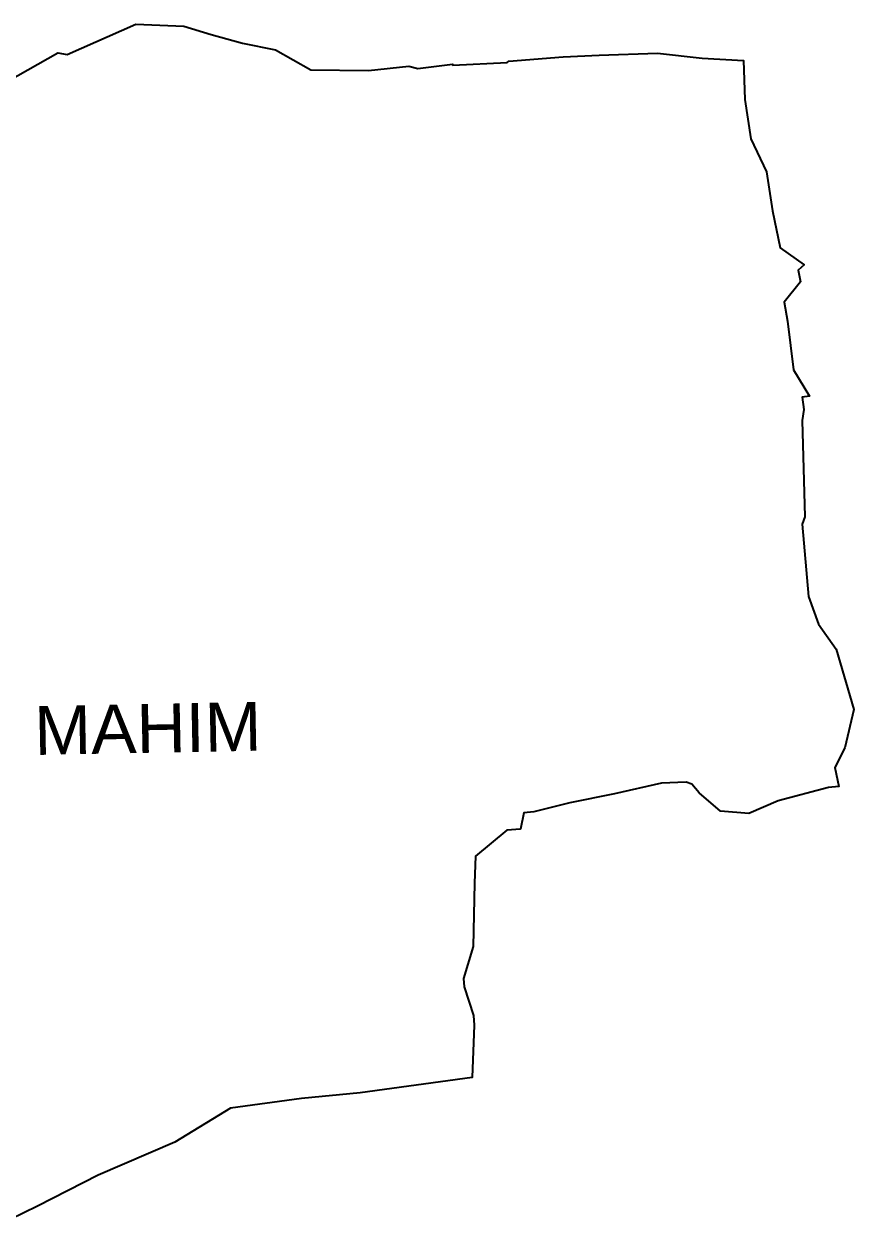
# Model space of a CAD drawing. Header units: metres. Extents: x 260026 to 267842, y 2171640 to 2178220.
# Drawn here: x 263582 to 267842, y 2172016 to 2178220 of the extents above; entities that cross this region are included whole.
import ezdxf

# ---------------------------------------------------------------- set-up
doc = ezdxf.new("R2010")
doc.units = ezdxf.units.M
doc.layers.add('village', color=3, linetype='Continuous')
doc.layers.add('VILLAGE NAME', color=250, linetype='Continuous')
doc.styles.get("Standard").update_dxf_attribs({"font": 'simplex.shx'})

msp = doc.modelspace()

# ---------------------------------------------------------------- linework, layer by layer
at = {"layer": 'village', "color": 3}
msp.add_polyline3d([(263392.9, 2177869.7, 0), (263754.9, 2178073.5, 0), (263802.3, 2178065.1, 0), (264156, 2178220.2, 0), (264401.1, 2178210.1, 0), (264541.6, 2178166.6, 0), (264703.5, 2178122.6, 0), (264871.9, 2178088.4, 0), (265053.8, 2177986.3, 0), (265349.1, 2177983.1, 0), (265557, 2178004.5, 0), (265603.1, 2177992.6, 0), (265780.5, 2178014.6, 0), (265782.1, 2178010.4, 0), (266061.4, 2178024.3, 0), (266071, 2178030.5, 0), (266348.8, 2178051.8, 0), (266534.8, 2178061.3, 0), (266833, 2178071.5, 0), (267063.5, 2178046.1, 0), (267275.8, 2178033.9, 0), (267281.8, 2177834, 0), (267312.3, 2177632, 0), (267393.6, 2177461.9, 0), (267423.4, 2177261.4, 0), (267463, 2177072.9, 0), (267586.1, 2176985.4, 0), (267555.6, 2176958.3, 0), (267567.8, 2176897.1, 0), (267484, 2176793.3, 0), (267500.8, 2176695, 0), (267532.7, 2176445.9, 0), (267613.8, 2176311.6, 0), (267577, 2176306.2, 0), (267584.4, 2176242.8, 0), (267577.1, 2176185.3, 0), (267591, 2175691.7, 0), (267575.6, 2175653.8, 0), (267608.2, 2175282.9, 0), (267659.5, 2175140, 0), (267751.1, 2175012.2, 0), (267841.7, 2174702, 0), (267796, 2174505.2, 0), (267744.9, 2174404, 0), (267765, 2174307.8, 0), (267712, 2174302.2, 0), (267452.8, 2174233.7, 0), (267303.4, 2174168.4, 0), (267157.2, 2174181.1, 0), (267047.6, 2174274.8, 0), (267009.9, 2174318.9, 0), (266981.6, 2174328.6, 0), (266854.8, 2174324.8, 0), (266612.5, 2174270.3, 0), (266384.1, 2174222.7, 0), (266199.6, 2174176.8, 0), (266146.9, 2174172.6, 0), (266130, 2174087.8, 0), (266059.6, 2174082.8, 0), (265898.8, 2173949.7, 0), (265893.3, 2173811.5, 0), (265887.5, 2173485.2, 0), (265837.5, 2173321.1, 0), (265841.3, 2173278.3, 0), (265888.5, 2173132.1, 0), (265892.7, 2173082.2, 0), (265882.5, 2172813.4, 0), (265307.4, 2172734.2, 0), (265006.2, 2172705.1, 0), (264640.9, 2172655.6, 0), (264356.3, 2172481.4, 0), (263961.3, 2172312.5, 0), (263650, 2172153.2, 0), (263367.9, 2172016.2, 0)], dxfattribs=at)

# ---------------------------------------------------------------- texts
at = {"layer": 'VILLAGE NAME', "insert": (263631.4, 2174719.3), "char_height": 250.513, "attachment_point": 1, "rotation": 1.10283}
msp.add_mtext_dynamic_manual_height_columns('{\\fArial|b0|i0|c0|p34;MAHIM}', width=1674.558, gutter_width=1252.6, heights=[0], dxfattribs=at)

doc.saveas('drawing.dxf')
